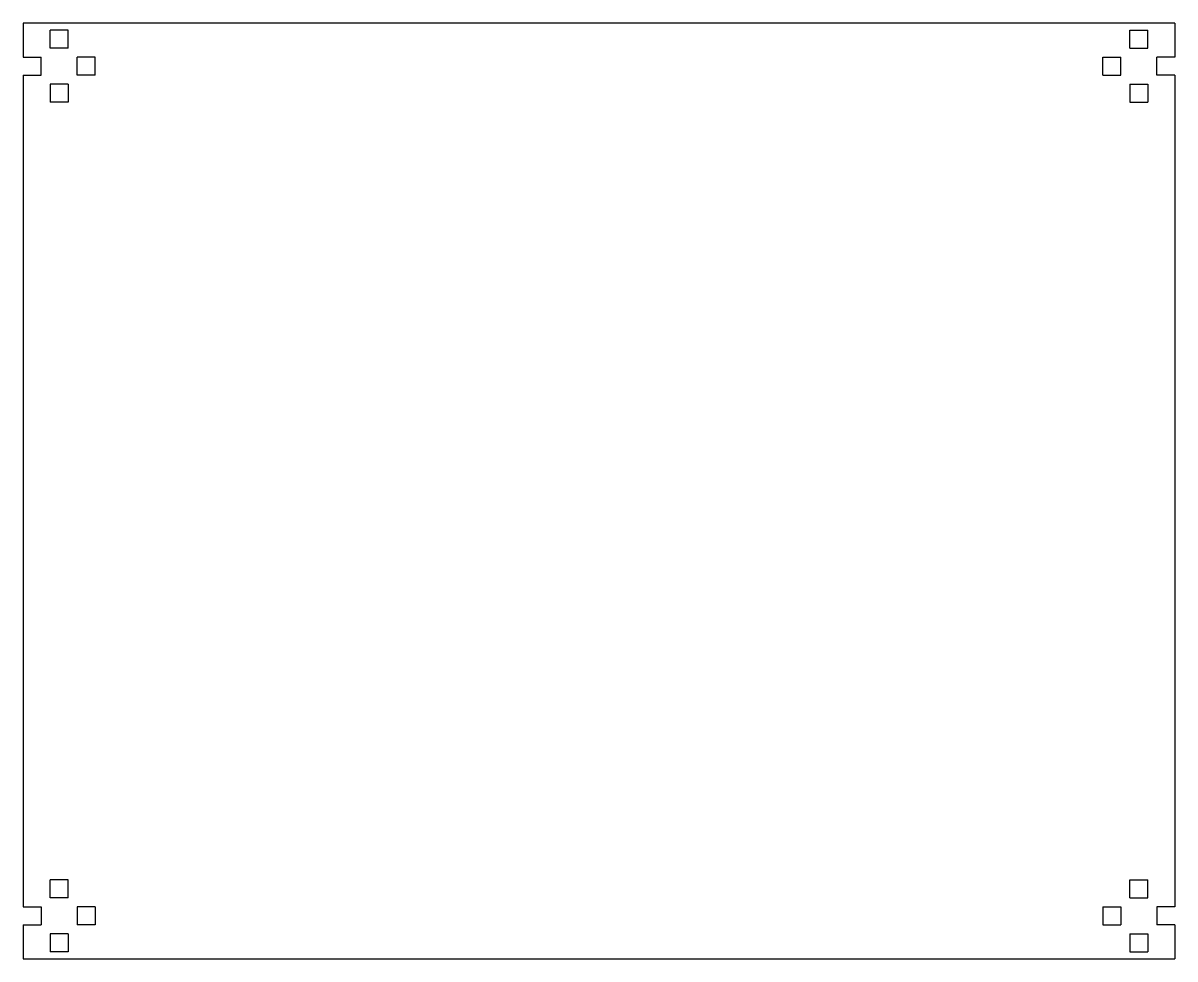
# Model space of a CAD drawing. Header units: millimetres. Extents: x -160 to 160, y -105 to 155.
import ezdxf

# ---------------------------------------------------------------- set-up
doc = ezdxf.new("R2010")
doc.units = ezdxf.units.MM

msp = doc.modelspace()

# ---------------------------------------------------------------- linework, layer by layer
at = {"color": 7, "linetype": 'Continuous', "lineweight": 25}
for p, q in [((-160, 155), (-160, 145.5)), ((160, 155), (-160, 155)), ((160, 155), (160, 145.5)), ((-147.5, 153), (-152.5, 153)), ((-152.5, 148), (-152.5, 153)), ((-147.5, 148), (-147.5, 153)), ((147.5, 153), (152.5, 153)), ((147.5, 148), (147.5, 153)), ((152.5, 148), (152.5, 153)), ((-147.5, 148), (-152.5, 148)), ((147.5, 148), (152.5, 148)), ((-160, 145.5), (-155, 145.5)), ((-155, 140.5), (-155, 145.5)), ((-140, 145.5), (-145, 145.5)), ((-145, 140.5), (-145, 145.5)), ((-140, 140.5), (-140, 145.5)), ((140, 145.5), (145, 145.5)), ((140, 140.5), (140, 145.5)), ((145, 140.5), (145, 145.5)), ((160, 145.5), (155, 145.5)), ((155, 140.5), (155, 145.5)), ((-160, 140.5), (-160, -90.5)), ((-160, 140.5), (-155, 140.5)), ((-152.5, 138), (-152.5, 133)), ((-147.5, 138), (-152.5, 138)), ((-147.5, 138), (-147.5, 133)), ((-140, 140.5), (-145, 140.5)), ((140, 140.5), (145, 140.5)), ((147.5, 138), (147.5, 133)), ((147.5, 138), (152.5, 138)), ((152.5, 138), (152.5, 133)), ((160, 140.5), (155, 140.5)), ((160, 140.5), (160, -90.5)), ((-147.5, 133), (-152.5, 133)), ((147.5, 133), (152.5, 133)), ((-147.5, -83), (-152.5, -83)), ((-152.5, -88), (-152.5, -83)), ((-147.5, -88), (-147.5, -83)), ((147.5, -83), (152.5, -83)), ((147.5, -88), (147.5, -83)), ((152.5, -88), (152.5, -83)), ((-147.5, -88), (-152.5, -88)), ((147.5, -88), (152.5, -88)), ((-160, -90.5), (-155, -90.5)), ((-155, -90.5), (-155, -95.5)), ((-145, -90.5), (-145, -95.5)), ((-140, -90.5), (-145, -90.5)), ((-140, -90.5), (-140, -95.5)), ((140, -90.5), (140, -95.5)), ((140, -90.5), (145, -90.5)), ((145, -90.5), (145, -95.5)), ((160, -90.5), (155, -90.5)), ((155, -90.5), (155, -95.5)), ((-160, -95.5), (-160, -105)), ((-160, -95.5), (-155, -95.5)), ((-140, -95.5), (-145, -95.5)), ((140, -95.5), (145, -95.5)), ((160, -95.5), (155, -95.5)), ((160, -95.5), (160, -105)), ((-152.5, -98), (-152.5, -103)), ((-147.5, -98), (-152.5, -98)), ((-147.5, -98), (-147.5, -103)), ((147.5, -98), (147.5, -103)), ((147.5, -98), (152.5, -98)), ((152.5, -98), (152.5, -103)), ((-160, -105), (160, -105)), ((-147.5, -103), (-152.5, -103)), ((147.5, -103), (152.5, -103))]:
    msp.add_line(p, q, dxfattribs=at)

doc.saveas('drawing.dxf')
